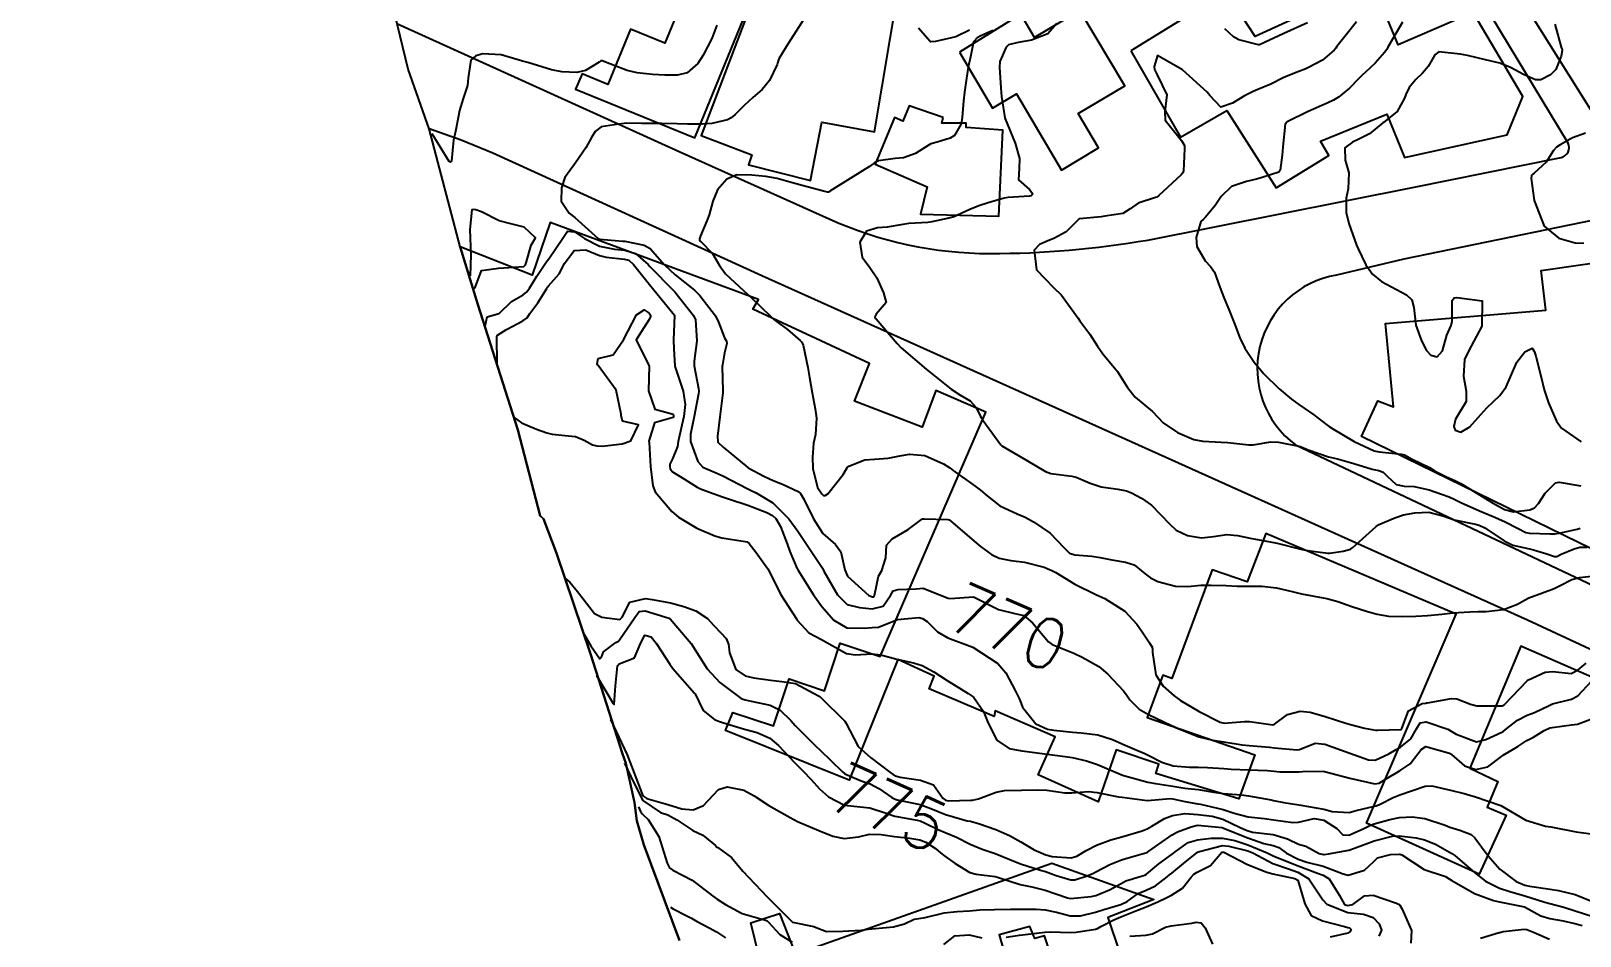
# Model space of a CAD drawing. Header units: metres. Extents: x 318500 to 325275, y 7408834 to 7428799.
# Drawn here: x 321848.9 to 321971.7, y 7422300.7 to 7422372.5 of the extents above; entities that cross this region are included whole.
import ezdxf
from ezdxf.enums import TextEntityAlignment as Align

# ---------------------------------------------------------------- set-up
doc = ezdxf.new("R2010")
doc.units = ezdxf.units.M
doc.header["$MEASUREMENT"] = 0
for name, color, linetype in [('Area', 45, 'Continuous'), ('Cotas', 45, 'Continuous'), ('Curvas de Nivel 1m', 11, 'Continuous'), ('Curvas de Nivel 5m', 15, 'Continuous'), ('Edificações', 30, 'Continuous'), ('Vias Primárias', 230, 'Continuous')]:
    doc.layers.add(name, color=color, linetype=linetype)
doc.styles.add('Style-STANDARD', font='STANDARD.shx')

msp = doc.modelspace()

# ---------------------------------------------------------------- linework, layer by layer
at = {"layer": 'Area'}
msp.add_lwpolyline([(321900.31, 7422300.34), (321897.47, 7422307.94), (321896.93, 7422309.83), (321896.75, 7422311.29), (321896.04, 7422314.42), (321895.78, 7422315.16), (321893.25, 7422323.07), (321890.56, 7422331.07), (321889.53, 7422333.78), (321889.25, 7422334.03), (321887.49, 7422340.85), (321884.32, 7422350.78), (321882.92, 7422355.35), (321880.47, 7422364.72), (321878.81, 7422369.45), (321877.73, 7422373.8)], dxfattribs=at)
at = {"layer": 'Curvas de Nivel 1m', "flags": 128}
for points, elevation in [([(321910.22, 7422373.5), (321909.12, 7422371.81), (321908.77, 7422371.23), (321908.18, 7422370.28), (321908.07, 7422369.92), (321908.04, 7422369.82), (321907.43, 7422368.55), (321906.86, 7422367.84), (321906.13, 7422367.21), (321905.42, 7422366.57), (321904.72, 7422365.86), (321904.4, 7422365.58), (321904.11, 7422365.42), (321902.87, 7422365.13), (321902.11, 7422365.08), (321900.94, 7422365.08), (321900.11, 7422365.1), (321898.9, 7422365.15), (321898.11, 7422365.14), (321897.3, 7422365.15), (321896.1, 7422365.16), (321895.14, 7422365.03), (321894.1, 7422364.87), (321893.61, 7422364.5), (321893.33, 7422364.02), (321892.88, 7422363.22), (321892.06, 7422362.03), (321891.23, 7422360.85), (321890.96, 7422360.05), (321890.94, 7422358.97), (321891.56, 7422358.04), (321892, 7422357.69), (321893.87, 7422356.01), (321893.98, 7422355.97), (321895.81, 7422355.82), (321895.98, 7422355.8), (321897.51, 7422355.5), (321897.97, 7422355.22), (321899.11, 7422353.94), (321899.95, 7422353.15), (321901.5, 7422351.91), (321901.92, 7422351.51), (321903.15, 7422349.88), (321903.4, 7422349.39), (321903.88, 7422348.15), (321904.02, 7422347.87), (321904.06, 7422347.69), (321903.87, 7422346.95), (321903.71, 7422346.01), (321903.7, 7422345.87), (321903.75, 7422343.94), (321903.75, 7422343.87), (321903.73, 7422343.79), (321903.51, 7422341.87), (321903.31, 7422340.34), (321903.34, 7422339.88), (321903.76, 7422339.46), (321905.71, 7422337.85), (321905.74, 7422337.83), (321907.05, 7422337.14), (321907.73, 7422336.82), (321908.46, 7422336.54), (321909.72, 7422335.95), (321909.89, 7422335.79), (321910.16, 7422335.34), (321910.93, 7422333.78), (321911.67, 7422332.63), (321912.67, 7422331.75), (321913.09, 7422331.18), (321913.41, 7422329.74), (321913.63, 7422329.24), (321915.32, 7422327.71), (321915.61, 7422327.6), (321915.71, 7422327.61), (321915.76, 7422327.71), (321916.09, 7422329.25), (321916.35, 7422329.7), (321916.65, 7422330.7), (321916.71, 7422331.7), (321917.16, 7422332.2), (321917.67, 7422332.48), (321918.42, 7422332.94), (321919.38, 7422333.66), (321919.57, 7422333.78), (321919.69, 7422333.8), (321921.58, 7422333.74), (321921.69, 7422333.7), (321921.8, 7422333.63), (321923.67, 7422332.02), (321924.17, 7422331.6), (321925.03, 7422330.97), (321925.65, 7422330.66), (321926.56, 7422330.48), (321927.65, 7422330.35), (321929.22, 7422329.96), (321929.64, 7422329.77), (321929.81, 7422329.69), (321930.14, 7422329.52), (321931.63, 7422328.61), (321933.3, 7422327.79), (321933.61, 7422327.65), (321934.01, 7422327.47), (321935.6, 7422326.46), (321936.56, 7422325.44), (321936.97, 7422324.83), (321937.57, 7422323.95), (321937.76, 7422323.61), (321937.79, 7422323.42), (321937.79, 7422323.18), (321938.07, 7422321.41), (321938.65, 7422320.53), (321939.51, 7422319.74), (321940.01, 7422319.38), (321941.5, 7422318.52), (321943.16, 7422317.66), (321943.48, 7422317.59), (321945.08, 7422317.72), (321945.49, 7422317.71), (321947.34, 7422317.44), (321947.48, 7422317.5), (321948.5, 7422318.27), (321949.5, 7422318.54), (321950.29, 7422318.46), (321951.49, 7422318.11), (321953.12, 7422317.58), (321953.48, 7422317.48), (321954.61, 7422317.19), (321955.48, 7422317.03), (321955.63, 7422317.03), (321957.48, 7422317.07), (321957.53, 7422317.1), (321957.56, 7422317.15), (321958.09, 7422318.56), (321959.17, 7422319.13), (321959.46, 7422319.18), (321959.51, 7422319.2), (321959.59, 7422319.2), (321961.51, 7422319.53), (321961.92, 7422319.5), (321963, 7422319.08), (321963.51, 7422318.96), (321963.62, 7422318.96), (321965.51, 7422318.95), (321965.58, 7422318.98), (321965.68, 7422319.05), (321967.53, 7422320.96), (321967.6, 7422321.02), (321968.91, 7422321.63), (321969.54, 7422321.69), (321970.99, 7422321.52), (321971.54, 7422321.81), (321972.17, 7422322.35)], 769), ([(321925.14, 7422372.52), (321924.2, 7422372.09), (321923.89, 7422371.93), (321923.62, 7422371.62), (321923.38, 7422370.42), (321923.2, 7422369.62), (321923.05, 7422368.73), (321922.91, 7422367.62), (321922.82, 7422366.94), (321922.71, 7422365.62), (321922.64, 7422365.1), (321922.1, 7422364.18), (321921.76, 7422363.97), (321920.73, 7422363.65), (321920.22, 7422363.53), (321920.09, 7422363.46), (321919, 7422362.75), (321918.07, 7422362.42), (321917.41, 7422362.36), (321916.07, 7422362.19), (321915.77, 7422362.01), (321915.38, 7422361.72), (321914.05, 7422360.91), (321912.23, 7422359.77), (321912.11, 7422359.7), (321912.04, 7422359.69), (321911.72, 7422359.77), (321910.04, 7422360.21), (321908.8, 7422360.56), (321908.05, 7422360.79), (321907.15, 7422360.93), (321906.05, 7422361.04), (321904.84, 7422361.07), (321904.05, 7422360.73), (321903.33, 7422359.88), (321902.94, 7422358.98), (321902.65, 7422357.89), (321902.48, 7422357.41), (321901.98, 7422356.22), (321901.89, 7422356), (321901.88, 7422355.9), (321901.92, 7422355.84), (321901.98, 7422355.8), (321902.91, 7422354.82), (321903.47, 7422353.88), (321903.95, 7422353.23), (321905.41, 7422351.86), (321905.92, 7422351.41), (321907.58, 7422349.82), (321907.73, 7422349.66), (321907.9, 7422349.51), (321908.87, 7422348.79), (321909.88, 7422347.94), (321910.01, 7422347.79), (321910.1, 7422347.57), (321910.48, 7422345.78), (321910.62, 7422345), (321910.82, 7422343.78), (321911.07, 7422342.52), (321911.17, 7422341.78), (321911.08, 7422340.48), (321910.94, 7422339.78), (321910.84, 7422338.69), (321910.87, 7422337.78), (321911.24, 7422336.26), (321911.59, 7422335.77), (321911.72, 7422335.64), (321911.86, 7422335.63), (321912.07, 7422335.76), (321913.29, 7422337.3), (321913.54, 7422337.74), (321913.61, 7422337.88), (321913.74, 7422337.96), (321915.01, 7422338.46), (321915.75, 7422338.51), (321916.84, 7422338.61), (321917.76, 7422338.79), (321918.53, 7422338.91), (321919.76, 7422338.82), (321921.24, 7422338.15), (321921.74, 7422337.82), (321922, 7422337.63), (321923.73, 7422336.38), (321924.17, 7422336.05), (321924.69, 7422335.6), (321925.71, 7422334.83), (321927.07, 7422334.18), (321927.7, 7422333.92), (321928.37, 7422333.54), (321929.68, 7422332.64), (321930.77, 7422331.51), (321931.22, 7422331.07), (321931.65, 7422330.92), (321933, 7422330.82), (321933.65, 7422330.73), (321934.58, 7422330.53), (321935.65, 7422330.36), (321936.34, 7422330.13), (321937.23, 7422329.43), (321937.64, 7422329.1), (321938.22, 7422328.83), (321939.63, 7422328.44), (321940.6, 7422328.41), (321941.63, 7422328.52), (321942.44, 7422328.54), (321943.63, 7422328.49), (321944.51, 7422328.44), (321945.63, 7422328.45), (321946.47, 7422328.46), (321947.63, 7422328.31), (321948.87, 7422328.03), (321949.62, 7422327.84), (321951.33, 7422327.52), (321951.61, 7422327.46), (321952.48, 7422327.22), (321953.61, 7422326.83), (321954.85, 7422326.44), (321955.6, 7422326.24), (321956.5, 7422326.07), (321957.6, 7422326.04), (321958.66, 7422326.08), (321959.6, 7422326.12), (321960.72, 7422326.24), (321961.6, 7422326.32), (321962.94, 7422326.42), (321963.6, 7422326.44), (321964.24, 7422326.43), (321965.61, 7422326.6), (321966.73, 7422327.03), (321967.29, 7422327.35), (321967.62, 7422327.51), (321968.7, 7422327.93), (321969.63, 7422328.27), (321970.12, 7422328.5), (321971.03, 7422328.98), (321971.5, 7422329.11), (321971.64, 7422329.14), (321973.28, 7422329.32)], 768), ([(321930.22, 7422373.06), (321929.5, 7422372.24), (321928.2, 7422371.74), (321927.16, 7422371.57), (321926.39, 7422371.38), (321926.19, 7422371.19), (321925.7, 7422370.06), (321925.66, 7422369.59), (321925.77, 7422367.96), (321925.79, 7422367.59), (321925.82, 7422367.27), (321926.1, 7422365.58), (321926.12, 7422365.51), (321926.91, 7422363.57), (321927.26, 7422362.37), (321927.24, 7422361.56), (321927.17, 7422360.68), (321928.04, 7422359.91), (321928.3, 7422359.55), (321928.18, 7422359.41), (321928.04, 7422359.38), (321926.35, 7422359.26), (321926.03, 7422359.21), (321924.78, 7422358.85), (321924.03, 7422358.62), (321923.31, 7422358.33), (321922.01, 7422357.72), (321921.95, 7422357.7), (321921.66, 7422357.64), (321920.31, 7422357.35), (321920, 7422357.3), (321918.49, 7422357.2), (321918, 7422357.13), (321916.77, 7422356.93), (321916, 7422356.87), (321915.13, 7422356.59), (321914.59, 7422355.73), (321914.79, 7422354.55), (321915.4, 7422353.72), (321915.95, 7422352.89), (321916.47, 7422351.7), (321916.68, 7422350.94), (321915.9, 7422350.01), (321915.8, 7422349.81), (321915.82, 7422349.71), (321915.86, 7422349.67), (321915.9, 7422349.65), (321917.57, 7422347.69), (321917.88, 7422347.36), (321919.85, 7422345.66), (321921.83, 7422344.06), (321922.54, 7422343.62), (321923.34, 7422343.14), (321923.81, 7422342.61), (321924.15, 7422341.95), (321924.36, 7422341.6), (321925.77, 7422339.66), (321925.86, 7422339.58), (321927.75, 7422338.47), (321929.32, 7422337.53), (321929.74, 7422337.39), (321931.4, 7422337.17), (321931.74, 7422337.09), (321932.87, 7422336.62), (321933.73, 7422336.32), (321935.06, 7422336.13), (321935.73, 7422336.01), (321936.13, 7422335.85), (321936.92, 7422335.43), (321937.71, 7422334.88), (321939.15, 7422333.4), (321939.68, 7422332.88), (321940.58, 7422332.47), (321941.67, 7422332.27), (321942.64, 7422332.39), (321943.68, 7422332.54), (321944.54, 7422332.46), (321945.67, 7422332.24), (321946.99, 7422331.98), (321947.67, 7422331.85), (321949.55, 7422331.38), (321949.66, 7422331.35), (321950.27, 7422331.25), (321951.5, 7422331.08), (321951.66, 7422331.06), (321951.82, 7422331.07), (321952.92, 7422331.22), (321953.5, 7422331.38), (321953.67, 7422331.51), (321955.52, 7422333.18), (321955.62, 7422333.25), (321955.69, 7422333.3), (321957, 7422333.86), (321957.7, 7422334.11), (321958.58, 7422334.27), (321959.71, 7422334.31), (321960.8, 7422334.02), (321961.7, 7422333.71), (321963.4, 7422333.36), (321963.69, 7422333.28), (321964.14, 7422333.07), (321965.68, 7422332.05), (321966.35, 7422331.71), (321967.67, 7422331.41), (321968, 7422331.34), (321969.06, 7422331), (321969.67, 7422330.8), (321969.85, 7422330.81), (321970.2, 7422330.98), (321971.23, 7422331.42), (321971.68, 7422331.53), (321972.25, 7422331.53)], 767), ([(321923.29, 7422372.54), (321922.2, 7422372.02), (321920.6, 7422371.65), (321920.24, 7422371.62), (321920.2, 7422371.62), (321920.14, 7422371.66), (321919.24, 7422372.7)], 769), ([(321953.97, 7422373.21), (321953.14, 7422372.16), (321952.42, 7422371.24), (321952.32, 7422371.11), (321952.2, 7422370.96), (321951.27, 7422370.16), (321950.17, 7422369.57), (321949.95, 7422369.48), (321949.41, 7422369.27), (321948.53, 7422368.92), (321948.16, 7422368.75), (321947.18, 7422368.27), (321946.15, 7422367.83), (321945.78, 7422367.68), (321945.08, 7422367.33), (321944.13, 7422366.76), (321943.22, 7422366.44), (321942.34, 7422367.37), (321942.14, 7422367.62), (321940.17, 7422369.39), (321938.19, 7422370.54), (321937.93, 7422369.67), (321937.95, 7422369.42), (321938.16, 7422369), (321938.93, 7422367.41), (321938.78, 7422366.06), (321938.81, 7422365.41), (321940.1, 7422363.78), (321940.33, 7422363.39), (321940.34, 7422363.14), (321940.26, 7422361.39), (321940.21, 7422361.24), (321940.06, 7422361.07), (321938.31, 7422359.42), (321938.14, 7422359.31), (321938.04, 7422359.28), (321936.65, 7422358.82), (321936.02, 7422358.36), (321935.46, 7422358.01), (321934.01, 7422357.79), (321933.74, 7422357.75), (321932.01, 7422357.59), (321931.96, 7422357.55), (321931.91, 7422357.5), (321930.95, 7422356.56), (321929.99, 7422356.01), (321929.63, 7422355.89), (321928.83, 7422355.54), (321928.42, 7422355.1), (321928.6, 7422353.54), (321929.94, 7422352.13), (321930.59, 7422351.52), (321931.9, 7422349.7), (321932.04, 7422349.5), (321932.82, 7422348.42), (321933.43, 7422347.48), (321933.87, 7422346.88), (321935.02, 7422345.46), (321935.83, 7422344.21), (321936.42, 7422343.44), (321937.2, 7422342.81), (321937.81, 7422342.31), (321938.23, 7422341.84), (321938.64, 7422341.41), (321939.79, 7422340.63), (321941.07, 7422340.09), (321941.78, 7422339.95), (321943.25, 7422339.88), (321943.78, 7422339.84), (321945.44, 7422339.65), (321945.78, 7422339.66), (321947.18, 7422339.9), (321947.78, 7422339.88), (321949.52, 7422339.52), (321949.77, 7422339.42), (321950.14, 7422339.25), (321951.76, 7422338.7), (321952.45, 7422338.54), (321953.75, 7422338.17), (321955.2, 7422337.73), (321955.75, 7422337.61), (321956.07, 7422337.5), (321956.41, 7422337.17), (321957.11, 7422336.52), (321957.74, 7422336.39), (321958.53, 7422336.35), (321959.73, 7422336.09), (321961.31, 7422335.52), (321961.72, 7422335.34), (321962.24, 7422335.09), (321963.71, 7422334.43), (321964.8, 7422333.96), (321965.7, 7422333.57), (321966.79, 7422333.03), (321967.38, 7422332.71), (321967.69, 7422332.64), (321969.28, 7422332.59), (321969.69, 7422332.59), (321970.04, 7422332.64), (321971.45, 7422332.97), (321971.63, 7422333.03), (321971.69, 7422333.05)], 766), ([(321950.08, 7422373.12), (321948.21, 7422372.27), (321946.27, 7422371.38), (321946.2, 7422371.37), (321944.65, 7422371.78), (321944.21, 7422372.02), (321943.52, 7422372.65)], 767), ([(321969.7, 7422373.01), (321970.2, 7422371.18), (321970.25, 7422371.05), (321970.26, 7422371), (321970.27, 7422370.93), (321970.19, 7422370.49), (321969.76, 7422369.42), (321969.34, 7422369.01), (321968.57, 7422368.61), (321968.16, 7422368.6), (321967.2, 7422369.03), (321966.18, 7422369.59), (321965.32, 7422369.93), (321964.19, 7422370.18), (321962.76, 7422370.52), (321962.19, 7422370.64), (321960.5, 7422370.82), (321960.19, 7422370.58), (321959.65, 7422369.67), (321959.21, 7422369.14), (321958.67, 7422368.64), (321958.15, 7422367.99), (321957.87, 7422367.44), (321957.76, 7422367.16), (321957.2, 7422366.1), (321956.12, 7422365.23), (321956.05, 7422365.18), (321954.99, 7422364.32), (321954.1, 7422363.87), (321953.65, 7422363.66), (321953.05, 7422363.22), (321953.06, 7422362.24), (321953.36, 7422361.22), (321953.3, 7422359.97), (321953.14, 7422359.22), (321953.15, 7422358.09), (321953.35, 7422357.22), (321953.98, 7422355.5), (321954.11, 7422355.21), (321954.71, 7422353.94), (321955.23, 7422353.19), (321955.95, 7422352.61), (321957.13, 7422351.97), (321957.94, 7422351.55), (321958.36, 7422351.15), (321958.51, 7422350.56), (321958.67, 7422349.14), (321959.12, 7422347.91), (321959.52, 7422347.13), (321959.87, 7422346.77), (321960.36, 7422346.64), (321960.78, 7422347.12), (321961.14, 7422348.36), (321961.47, 7422349.11), (321961.54, 7422349.47), (321961.55, 7422351.11), (321961.72, 7422351.31), (321961.93, 7422351.34), (321963.93, 7422351.08), (321963.9, 7422349.07), (321962.85, 7422347.09), (321962.54, 7422346.42), (321962.44, 7422345.09), (321962.67, 7422343.92), (321962.67, 7422343.09), (321961.81, 7422341.7), (321961.68, 7422341.1), (321961.8, 7422340.83), (321962.24, 7422340.65), (321962.94, 7422341.08), (321963.82, 7422342.07), (321964.3, 7422342.58), (321964.81, 7422343.06), (321965.34, 7422343.56), (321965.84, 7422344.25), (321966.18, 7422345.04), (321966.69, 7422346.21), (321967.3, 7422347.03), (321967.88, 7422347.31), (321968.09, 7422347.02), (321968.19, 7422346.7), (321968.6, 7422345.01), (321968.84, 7422344.01), (321969.19, 7422343), (321969.81, 7422341.53), (321970.23, 7422340.99), (321971.78, 7422339.89)], 764), ([(321972.11, 7422364.37), (321971.1, 7422363.99), (321970.1, 7422363.44), (321969.83, 7422363.26), (321969.59, 7422363), (321969.01, 7422362.07), (321968.06, 7422361.2), (321967.95, 7422361.13), (321967.85, 7422361.02), (321967.81, 7422360.78), (321968.04, 7422359.02), (321968.85, 7422357.01), (321970, 7422356.05), (321971.29, 7422355.68), (321971.99, 7422355.64)], 763), ([(321883.97, 7422352.02), (321883.97, 7422352.05), (321884, 7422352.07), (321884.11, 7422352.14), (321884.61, 7422353.47), (321885.95, 7422353.67), (321886.38, 7422353.68), (321887.96, 7422353.81), (321888.1, 7422353.93), (321888.16, 7422354.08), (321888.54, 7422355.5), (321888.88, 7422356.07), (321887.99, 7422356.92), (321886.93, 7422357.17), (321886, 7422357.43), (321884.61, 7422358.13), (321884.17, 7422358.29), (321884.01, 7422358.33), (321883.85, 7422358.3), (321883.7, 7422356.72), (321883.77, 7422354.73), (321883.71, 7422353.06)], 769), ([(321885.85, 7422346.11), (321885.82, 7422348.22), (321885.88, 7422348.36), (321886.6, 7422348.81), (321887.89, 7422349.48), (321888.23, 7422349.74), (321888.45, 7422350.07), (321889.07, 7422350.91), (321889.78, 7422352.06), (321889.84, 7422352.15), (321889.93, 7422352.26), (321890.77, 7422353.23), (321891.18, 7422354.04), (321891.97, 7422355.06), (321892.88, 7422355.11), (321893.97, 7422354.67), (321894.49, 7422354.53), (321895.96, 7422354.39), (321896.28, 7422354.29), (321896.65, 7422353.97), (321897.94, 7422352.36), (321898.28, 7422351.95), (321899.9, 7422349.95), (321899.91, 7422349.93), (321899.89, 7422349.27), (321899.84, 7422347.97), (321899.84, 7422347.93), (321899.87, 7422347.26), (321899.94, 7422345.93), (321899.96, 7422345.81), (321900.61, 7422343.92), (321900.75, 7422342.86), (321900.65, 7422341.91), (321900.49, 7422341.21), (321900.21, 7422339.92), (321900.15, 7422339.53), (321899.75, 7422338.54), (321899.55, 7422338.12), (321899.53, 7422337.92), (321899.57, 7422337.75), (321899.74, 7422337.52), (321900.71, 7422336.93), (321901.72, 7422336.29), (321901.98, 7422336.16), (321902.69, 7422335.89), (321903.71, 7422335.52), (321904.2, 7422335.37), (321905.71, 7422334.86), (321907.23, 7422334.3), (321907.69, 7422334.06), (321907.94, 7422333.82), (321908.31, 7422333.18), (321908.84, 7422331.8), (321909.05, 7422331.19), (321909.64, 7422329.83), (321909.66, 7422329.79), (321909.69, 7422329.74), (321910.93, 7422327.77), (321911.6, 7422326.84), (321912.55, 7422325.75), (321913.57, 7422325.15), (321914.97, 7422325.11), (321915.57, 7422325.16), (321916.08, 7422325.2), (321917.32, 7422325.69), (321917.5, 7422325.78), (321917.58, 7422325.81), (321919.29, 7422325.96), (321919.58, 7422325.89), (321919.93, 7422325.65), (321920.76, 7422324.83), (321921.57, 7422324.35), (321923.56, 7422323.61), (321925.54, 7422322.31), (321926.17, 7422321.57), (321926.94, 7422320.12), (321927.22, 7422319.55), (321927.3, 7422319.36), (321927.49, 7422318.85), (321928.55, 7422317.54), (321929.47, 7422317.12), (321929.97, 7422317.03), (321931.47, 7422316.88), (321932.14, 7422316.82), (321933.47, 7422316.67), (321934.62, 7422316.3), (321935.46, 7422315.91), (321936.56, 7422315.43), (321937.2, 7422315.17), (321937.45, 7422315.05), (321938.54, 7422314.5), (321939.44, 7422314.2), (321940.72, 7422314.1), (321941.44, 7422314.1), (321942.16, 7422314.08), (321943.44, 7422313.98), (321944.03, 7422313.93), (321945.44, 7422313.89), (321946.91, 7422313.82), (321947.43, 7422313.77), (321947.88, 7422313.73), (321949.43, 7422313.72), (321949.95, 7422313.77), (321951.44, 7422313.74), (321953.43, 7422313.21), (321955.42, 7422312.76), (321955.77, 7422312.83), (321956.31, 7422313.17), (321957.44, 7422313.82), (321958.22, 7422314.37), (321958.83, 7422315.14), (321959.09, 7422315.5), (321959.46, 7422315.74), (321961.35, 7422315.2), (321961.45, 7422315.15), (321961.51, 7422315.1), (321962.54, 7422314.19), (321963.44, 7422313.92), (321964.39, 7422314.11), (321965.45, 7422314.94), (321965.59, 7422315.05), (321966.75, 7422315.74), (321967.47, 7422316.2), (321968, 7422316.48), (321968.85, 7422317), (321969.28, 7422317.2), (321969.48, 7422317.25), (321971.01, 7422317.45), (321971.49, 7422317.5), (321972.55, 7422317.9)], 771), ([(321887.21, 7422341.83), (321887.79, 7422341.39), (321888.96, 7422340.89), (321889.78, 7422340.61), (321890.22, 7422340.5), (321891.77, 7422340.34), (321892.06, 7422340.31), (321892.75, 7422340.02), (321893.41, 7422339.65), (321893.76, 7422339.57), (321894.19, 7422339.56), (321895.77, 7422339.74), (321896.44, 7422339.97), (321897.06, 7422341.23), (321895.79, 7422341.52), (321895.67, 7422341.98), (321895.68, 7422342.1), (321895.29, 7422343.99), (321893.85, 7422345.94), (321893.8, 7422346), (321893.77, 7422346.08), (321893.86, 7422346.51), (321895.05, 7422346.8), (321895.88, 7422347.98), (321896.9, 7422349.97), (321897.5, 7422350.36), (321897.9, 7422350.09), (321898, 7422349.95), (321898.01, 7422349.83), (321897.9, 7422349.6), (321896.88, 7422347.97), (321897.85, 7422346), (321897.88, 7422345.95), (321897.89, 7422345.91), (321897.84, 7422343.95), (321898.34, 7422342.48), (321899.8, 7422342.09), (321899.84, 7422341.96), (321899.84, 7422341.92), (321899.83, 7422341.89), (321899.8, 7422341.83), (321898.33, 7422341.41), (321897.88, 7422339.95), (321897.89, 7422339.83), (321898.02, 7422337.95), (321898.19, 7422336.4), (321898.37, 7422335.94), (321899.7, 7422334.38), (321900.22, 7422333.91), (321901.68, 7422333.04), (321903.11, 7422332.43), (321903.67, 7422332.29), (321905.51, 7422331.99), (321905.66, 7422331.96), (321905.82, 7422331.84), (321906.38, 7422331.11), (321907.31, 7422329.82), (321907.63, 7422329.22), (321908.32, 7422327.81), (321909.58, 7422325.85), (321909.62, 7422325.79), (321910.56, 7422324.76), (321911.56, 7422324.22), (321912.41, 7422323.75), (321913.55, 7422323.12), (321914.26, 7422323.01), (321915.55, 7422323.09), (321916.26, 7422322.99), (321917.54, 7422322.66), (321918.85, 7422322.36), (321919.54, 7422322.15), (321920.47, 7422321.65), (321921.52, 7422320.97), (321923.18, 7422319.94), (321923.5, 7422319.73), (321923.64, 7422319.61), (321924.39, 7422318.5), (321924.77, 7422317.59), (321925.46, 7422316.23), (321926.45, 7422315.57), (321927.45, 7422315.38), (321927.65, 7422315.35), (321929.45, 7422315.12), (321930.87, 7422314.93), (321931.44, 7422314.85), (321932.56, 7422314.6), (321933.44, 7422314.31), (321935.43, 7422313.45), (321937.42, 7422312.9), (321938.03, 7422312.8), (321939.42, 7422312.58), (321940.35, 7422312.44), (321941.41, 7422312.31), (321942.65, 7422312.11), (321943.41, 7422312), (321944.84, 7422311.89), (321945.41, 7422311.83), (321947.21, 7422311.49), (321947.4, 7422311.45), (321948.22, 7422311.28), (321949.4, 7422311.11), (321949.56, 7422311.09), (321951.39, 7422310.76), (321952.03, 7422310.59), (321953.39, 7422310.51), (321953.94, 7422310.66), (321955.4, 7422311), (321955.54, 7422311.04), (321955.85, 7422311.17), (321956.88, 7422311.69), (321957.41, 7422311.91), (321958.34, 7422312.21), (321959.42, 7422312.58), (321959.93, 7422312.61), (321961.42, 7422312.27), (321962.5, 7422312), (321963.41, 7422311.73), (321965.4, 7422311.05), (321967.38, 7422309.89), (321968.95, 7422309.42), (321969.38, 7422309.36), (321971.37, 7422308.97), (321973.15, 7422308.73)], 772), ([(321891.29, 7422329.04), (321891.62, 7422328.76), (321892.23, 7422328.02), (321893.58, 7422326.29), (321894.14, 7422325.99), (321895.58, 7422325.8), (321895.75, 7422325.98), (321896.37, 7422327.19), (321897.6, 7422327.47), (321898.15, 7422327.4), (321899.6, 7422327.13), (321900.66, 7422326.84), (321901.59, 7422326.5), (321902.53, 7422325.89), (321903.04, 7422325.34), (321903.57, 7422324.74), (321904, 7422324.3), (321904.18, 7422323.86), (321904.26, 7422323.15), (321904.78, 7422321.85), (321905.52, 7422321.33), (321906.19, 7422321.17), (321907.52, 7422321), (321908.43, 7422320.9), (321909.51, 7422320.74), (321911.32, 7422319.76), (321911.43, 7422319.69), (321911.5, 7422319.62), (321913.4, 7422317.74), (321913.48, 7422317.61), (321914.48, 7422315.72), (321915.44, 7422314.87), (321916.99, 7422313.69), (321917.24, 7422313.5), (321917.42, 7422313.41), (321917.8, 7422313.3), (321919.41, 7422313.05), (321920.44, 7422312.68), (321921.18, 7422311.63), (321921.4, 7422311.47), (321921.6, 7422311.42), (321923.4, 7422311.47), (321923.52, 7422311.48), (321924, 7422311.59), (321925.41, 7422312.12), (321926.08, 7422312.24), (321927.41, 7422312.26), (321928.66, 7422312.29), (321929.41, 7422312.26), (321930.84, 7422312.07), (321931.41, 7422312.07), (321932.72, 7422312.17), (321933.41, 7422312.08), (321935.1, 7422311.75), (321935.4, 7422311.71), (321937.38, 7422311.44), (321937.4, 7422311.44), (321939.2, 7422311.6), (321939.4, 7422311.58), (321940.35, 7422311.38), (321941.4, 7422311.19), (321941.61, 7422311.15), (321943.39, 7422310.73), (321944.28, 7422310.44), (321945.38, 7422310.16), (321946.67, 7422310.01), (321947.38, 7422309.91), (321948.93, 7422309.71), (321949.38, 7422309.74), (321950.6, 7422310.02), (321951.38, 7422309.9), (321952.4, 7422309.22), (321952.88, 7422308.73), (321953.37, 7422308.71), (321954.5, 7422309.19), (321955.07, 7422309.49), (321955.38, 7422309.6), (321956.6, 7422309.94), (321957.38, 7422310.11), (321958.37, 7422310.15), (321959.38, 7422310.02), (321960.99, 7422309.49), (321961.37, 7422309.34), (321962.15, 7422309.09), (321963.05, 7422308.76), (321963.36, 7422308.49), (321964.4, 7422307.06), (321965.33, 7422306), (321966.63, 7422305.03), (321967.32, 7422304.74), (321967.68, 7422304.65), (321969.31, 7422304.41), (321969.99, 7422304.3), (321971.31, 7422303.99), (321972.87, 7422303.37)], 773), ([(321892.64, 7422324.81), (321893.27, 7422323.72), (321893.98, 7422322.68), (321894.13, 7422322.82), (321894.29, 7422323.25), (321895.26, 7422323.98), (321895.46, 7422324.09), (321895.56, 7422324.19), (321896.76, 7422325.96), (321897.11, 7422326.43), (321897.59, 7422326.49), (321899.49, 7422325.92), (321899.55, 7422325.89), (321899.58, 7422325.86), (321901.23, 7422323.9), (321901.55, 7422323.41), (321902.49, 7422321.89), (321903.51, 7422320.81), (321904.78, 7422319.85), (321905.2, 7422319.55), (321905.5, 7422319.43), (321905.99, 7422319.34), (321907.49, 7422319.01), (321908.29, 7422318.61), (321909.12, 7422317.8), (321909.47, 7422317.4), (321911.11, 7422315.77), (321911.45, 7422315.43), (321913.2, 7422313.74), (321913.42, 7422313.57), (321914.7, 7422313.01), (321915.41, 7422312.76), (321916.1, 7422312.4), (321917.15, 7422311.68), (321917.4, 7422311.56), (321917.56, 7422311.51), (321919.39, 7422311.12), (321920.22, 7422310.81), (321921.38, 7422310.33), (321923.12, 7422309.85), (321923.37, 7422309.8), (321924.08, 7422309.59), (321925.37, 7422309.14), (321926.47, 7422308.68), (321927.36, 7422308.16), (321928.42, 7422307.54), (321929.34, 7422307.15), (321929.85, 7422307.01), (321931.34, 7422306.91), (321931.8, 7422307.04), (321932.54, 7422307.48), (321933.35, 7422307.91), (321934.49, 7422308.33), (321935.36, 7422308.58), (321936.99, 7422309.05), (321937.37, 7422309.19), (321937.75, 7422309.41), (321938.75, 7422310.02), (321939.38, 7422310.26), (321940.36, 7422310.41), (321941.38, 7422310.35), (321942.53, 7422310.2), (321943.38, 7422309.97), (321944.75, 7422309.32), (321945.18, 7422309.12), (321945.37, 7422309.05), (321945.72, 7422308.95), (321947.36, 7422308.76), (321948.51, 7422308.42), (321949.36, 7422307.98), (321949.94, 7422307.84), (321951, 7422307.24), (321951.35, 7422307.18), (321951.4, 7422307.18), (321951.75, 7422307.23), (321953.35, 7422307.51), (321953.81, 7422307.66), (321955.36, 7422308.25), (321956.82, 7422308.61), (321957.36, 7422308.64), (321958.7, 7422308.48), (321959.36, 7422308.33), (321960.22, 7422307.98), (321961.35, 7422307.36), (321961.52, 7422307.26), (321961.75, 7422307.09), (321963.33, 7422305.74), (321964.2, 7422305.06), (321965.31, 7422304.49), (321966.11, 7422304.24), (321967.3, 7422303.88), (321968.89, 7422303.4), (321969.29, 7422303.29), (321970.41, 7422302.98), (321971.29, 7422302.7), (321972.62, 7422302.29)], 774), ([(321894.84, 7422317.88), (321896.16, 7422315.08), (321897.4, 7422311.83), (321897.73, 7422311.61), (321899.39, 7422311.14), (321900.5, 7422310.79), (321901.38, 7422310.7), (321902.22, 7422311.05), (321902.97, 7422311.88), (321903.4, 7422312.32), (321904.09, 7422312.54), (321905.4, 7422312.27), (321906.23, 7422311.83), (321907.39, 7422311.05), (321909.08, 7422310.09), (321909.37, 7422309.93), (321909.65, 7422309.79), (321911.36, 7422309.07), (321912.47, 7422308.63), (321913.35, 7422308.44), (321914.5, 7422308.57), (321915.36, 7422308.77), (321916.29, 7422308.76), (321917.35, 7422308.59), (321918.57, 7422308.45), (321919.35, 7422308.33), (321919.84, 7422308.14), (321920.61, 7422307.64), (321920.99, 7422307.29), (321921.33, 7422307.03), (321922.16, 7422306.45), (321923.32, 7422305.74), (321923.81, 7422305.6), (321925.32, 7422305.42), (321925.52, 7422305.37), (321927.31, 7422304.79), (321928.24, 7422304.6), (321929.3, 7422304.35), (321931.06, 7422303.73), (321931.29, 7422303.69), (321932.94, 7422303.83), (321933.3, 7422303.91), (321934.39, 7422304.37), (321935.31, 7422304.88), (321935.69, 7422305.07), (321936.81, 7422305.43), (321937.2, 7422305.54), (321937.32, 7422305.61), (321938.31, 7422306.43), (321939.35, 7422307.2), (321939.46, 7422307.28), (321939.59, 7422307.39), (321940.62, 7422308.11), (321941.36, 7422308.34), (321942.45, 7422308.45), (321943.36, 7422308.47), (321944.32, 7422308.29), (321945.36, 7422307.94), (321946.89, 7422307.29), (321947.35, 7422307.07), (321947.69, 7422306.94), (321949.34, 7422306.28), (321950.87, 7422305.7), (321951.32, 7422305.54), (321951.81, 7422305.23), (321952.61, 7422303.91), (321953.03, 7422303.21), (321953.29, 7422303.11), (321953.68, 7422303.2), (321954.6, 7422303.9), (321955.3, 7422303.94), (321957.14, 7422303.3), (321957.29, 7422303.24), (321957.39, 7422303.15), (321957.6, 7422302.84), (321958.33, 7422301.14), (321958.27, 7422300.13)], 776), ([(321895.95, 7422314.42), (321896.69, 7422312.84), (321897.39, 7422311.44), (321898.8, 7422310.51), (321899.38, 7422310.31), (321900.09, 7422309.91), (321901.36, 7422309.06), (321902.16, 7422308.7), (321903.17, 7422307.87), (321903.25, 7422307.78), (321903.34, 7422307.71), (321904.42, 7422306.94), (321905.32, 7422305.84), (321907.26, 7422303.82), (321907.29, 7422303.79), (321909.26, 7422301.79), (321910.95, 7422301.46), (321911.26, 7422301.33), (321911.95, 7422301.05), (321913.25, 7422301.08), (321914.7, 7422301.17), (321915.26, 7422301.25), (321916.98, 7422301.4), (321917.27, 7422301.44), (321917.46, 7422301.48), (321918.15, 7422301.67), (321918.91, 7422302.03), (321919.27, 7422302.08), (321919.78, 7422302.16), (321921.28, 7422302.53), (321922.31, 7422302.64), (321923.28, 7422302.69), (321924.11, 7422302.77), (321925.28, 7422302.81), (321926.54, 7422302.82), (321927.28, 7422302.84), (321928.58, 7422302.83), (321929.28, 7422302.78), (321930.2, 7422302.59), (321931.28, 7422302.31), (321932.1, 7422302.31), (321933.28, 7422302.59), (321933.95, 7422302.8), (321935.29, 7422303.2), (321935.78, 7422303.44), (321936.66, 7422304.07), (321937.3, 7422304.34), (321938.04, 7422304.68), (321938.96, 7422305.4), (321939.15, 7422305.56), (321939.32, 7422305.7), (321940.26, 7422306.45), (321941.35, 7422307.33), (321941.37, 7422307.35), (321941.42, 7422307.37), (321943.36, 7422307.87), (321943.86, 7422307.84), (321945.35, 7422307.47), (321945.74, 7422307.31), (321947.34, 7422306.45), (321948.57, 7422306.03), (321949.33, 7422305.77), (321950.2, 7422305.25), (321951.3, 7422303.58), (321951.61, 7422303.23), (321953.28, 7422302.56), (321954.52, 7422302.43), (321955.28, 7422302.18), (321955.76, 7422301.66), (321955.95, 7422301.17), (321955.75, 7422300.68)], 777), ([(321897.05, 7422310.95), (321897.22, 7422310.59), (321897.38, 7422310.37), (321897.83, 7422309.94), (321898.68, 7422308.6), (321899.33, 7422306.49), (321899.52, 7422306.11), (321899.79, 7422305.92), (321901.31, 7422305.12), (321902.92, 7422303.88), (321903.29, 7422303.62), (321903.94, 7422303.2), (321905.27, 7422302.5), (321907.13, 7422301.95), (321907.26, 7422301.9), (321907.34, 7422301.82), (321908.27, 7422300.83), (321909.24, 7422300.21)], 778), ([(321926.21, 7422300.61), (321927.26, 7422300.76), (321927.95, 7422300.85), (321929.26, 7422301.01), (321929.74, 7422301.04), (321931.26, 7422300.99), (321931.75, 7422301), (321933.27, 7422301.25), (321933.43, 7422301.3), (321933.71, 7422301.47), (321934.74, 7422301.99), (321935.28, 7422302.22), (321936.61, 7422302.76), (321937.29, 7422303.01), (321938.21, 7422303.41), (321938.93, 7422303.76), (321939.3, 7422303.95), (321940.17, 7422304.51), (321940.86, 7422305.37), (321941.08, 7422305.62), (321941.33, 7422305.76), (321942.4, 7422306.29), (321943.29, 7422307.34), (321943.35, 7422307.36), (321943.37, 7422307.36), (321943.45, 7422307.34), (321945.34, 7422306.38), (321946.85, 7422305.77), (321947.33, 7422305.63), (321949.09, 7422305.26), (321949.32, 7422305.13), (321949.86, 7422303.25), (321950.37, 7422302.34), (321951.28, 7422301.92), (321953.03, 7422301.45), (321953.27, 7422301.39), (321953.42, 7422301.35), (321953.55, 7422301.21), (321953.45, 7422301.03), (321953.27, 7422300.92), (321951.88, 7422300.6)], 778), ([(321899.59, 7422302.98), (321899.8, 7422302.87), (321900.84, 7422302.33), (321901.26, 7422302.11), (321901.66, 7422301.89), (321902.71, 7422301.33), (321903.25, 7422301.03), (321903.96, 7422300.57)], 779), ([(321936.01, 7422300.69), (321937.26, 7422300.77), (321937.79, 7422300.88), (321938.84, 7422301.4), (321939.27, 7422301.52), (321940.92, 7422301.73), (321941.27, 7422301.79), (321941.65, 7422301.75), (321941.97, 7422301.36), (321942.55, 7422300.05)], 779), ([(321963.81, 7422300.52), (321965.27, 7422300.97), (321965.33, 7422300.99), (321965.6, 7422301.05), (321967.27, 7422301.25), (321967.47, 7422301.22), (321968.01, 7422301.01), (321969.26, 7422300.45)], 776), ([(321921.25, 7422300.02), (321922.14, 7422300.73), (321923.26, 7422300.8), (321924.27, 7422300.57)], 778)]:
    msp.add_lwpolyline(points, dxfattribs=dict(at, elevation=elevation))
at = {"layer": 'Curvas de Nivel 5m', "flags": 128}
for points, elevation in [([(321903.26, 7422372.94), (321902.86, 7422371.89), (321902.18, 7422370.55), (321901.76, 7422369.91), (321900.92, 7422369.15), (321900.16, 7422368.96), (321899.14, 7422368.96), (321898.16, 7422369.02), (321896.96, 7422369.17), (321896.16, 7422369.34), (321894.43, 7422370.01), (321894.25, 7422370.09), (321894.17, 7422370.12), (321894.07, 7422370.11), (321893.95, 7422370.01), (321892.85, 7422369.33), (321892.16, 7422369.19), (321890.97, 7422369.23), (321890.16, 7422369.39), (321888.28, 7422369.98), (321888.17, 7422370.01), (321887.85, 7422370.09), (321886.17, 7422370.58), (321884.71, 7422370.67), (321884.17, 7422370.51), (321883.76, 7422370.15), (321883.55, 7422368.75), (321883.49, 7422368.15), (321883.16, 7422367.12), (321882.86, 7422366.16), (321882.58, 7422364.64), (321882.47, 7422364.16), (321882.4, 7422363.84), (321882.23, 7422362.16), (321882.16, 7422362.06), (321882.06, 7422362.12), (321880.71, 7422364.32)], 770), ([(321957.61, 7422373.17), (321957.09, 7422372.29), (321956.45, 7422371.18), (321956.36, 7422371.02), (321956.19, 7422370.77), (321955.44, 7422369.93), (321954.67, 7422369.2), (321954.41, 7422368.97), (321954.16, 7422368.72), (321953.42, 7422367.95), (321952.54, 7422367.23), (321952.14, 7422366.99), (321951.64, 7422366.75), (321950.13, 7422366.09), (321948.48, 7422365.28), (321948.32, 7422365.08), (321948.13, 7422363.29), (321948.13, 7422363.25), (321948.08, 7422362.62), (321947.92, 7422361.43), (321947.8, 7422361.29), (321946.5, 7422360.86), (321946.05, 7422360.72), (321945.26, 7422360.53), (321944.05, 7422360.15), (321943.23, 7422359.35), (321942.76, 7422358.63), (321942.01, 7422357.7), (321941.83, 7422357.55), (321941.63, 7422357.37), (321941.26, 7422356.11), (321941.31, 7422355.38), (321941.97, 7422354.26), (321942.39, 7422353.79), (321942.71, 7422353.36), (321943.14, 7422352.15), (321943.44, 7422351.35), (321943.91, 7422350.25), (321944.27, 7422349.33), (321944.71, 7422348.15), (321945.11, 7422347.32), (321945.86, 7422346.22), (321946.61, 7422345.3), (321947.83, 7422344.09), (321948.82, 7422343.28), (321949.4, 7422342.85), (321949.81, 7422342.57), (321950.59, 7422342.03), (321951.61, 7422341.23), (321951.8, 7422341.1), (321952.1, 7422340.92), (321953.78, 7422339.93), (321955.36, 7422339.19), (321955.77, 7422339.1), (321957.54, 7422338.92), (321957.77, 7422338.86), (321958.38, 7422338.53), (321959.76, 7422337.85), (321960.21, 7422337.58), (321961.09, 7422337.11), (321961.75, 7422336.83), (321962.25, 7422336.58), (321963.73, 7422335.7), (321964.74, 7422335.06), (321965.71, 7422334.54), (321966.4, 7422334.35), (321967.71, 7422334.5), (321968.08, 7422334.65), (321968.39, 7422335.01), (321968.92, 7422335.82), (321969.74, 7422336.64), (321970.03, 7422336.7), (321971.74, 7422336.41)], 765), ([(321884.91, 7422349.07), (321885.06, 7422349.8), (321885.9, 7422350.05), (321886.03, 7422350.11), (321886.98, 7422351.03), (321887.92, 7422351.56), (321888.21, 7422351.79), (321888.41, 7422352.08), (321889, 7422353.02), (321889.69, 7422354.06), (321889.8, 7422354.22), (321889.96, 7422354.41), (321891.06, 7422356.04), (321891.44, 7422356.59), (321891.99, 7422356.55), (321892.78, 7422356.02), (321893.97, 7422355.41), (321895.15, 7422355.17), (321895.97, 7422355.1), (321896.83, 7422354.83), (321897.83, 7422353.95), (321897.96, 7422353.8), (321899.81, 7422351.93), (321899.93, 7422351.8), (321901.42, 7422349.91), (321901.57, 7422349.58), (321901.67, 7422347.9), (321901.48, 7422346.28), (321901.48, 7422345.91), (321901.82, 7422344.13), (321901.85, 7422343.9), (321901.82, 7422343.69), (321901.47, 7422341.9), (321901.19, 7422340.5), (321901.18, 7422339.91), (321901.75, 7422338.34), (321902.15, 7422337.89), (321903.27, 7422337.41), (321903.73, 7422337.2), (321905.06, 7422336.52), (321905.72, 7422336.17), (321905.93, 7422336.06), (321906.38, 7422335.84), (321907.71, 7422335.05), (321908.97, 7422333.8), (321909.68, 7422332.82), (321910.37, 7422331.78), (321911.64, 7422329.87), (321911.68, 7422329.81), (321911.7, 7422329.77), (321911.75, 7422329.65), (321912.84, 7422327.75), (321913.6, 7422326.99), (321914.57, 7422326.75), (321915.59, 7422326.64), (321916.45, 7422326.85), (321917.04, 7422327.7), (321917.24, 7422328.07), (321917.62, 7422328.19), (321919.06, 7422328.23), (321919.62, 7422328.28), (321921.25, 7422327.64), (321921.61, 7422327.49), (321921.77, 7422327.46), (321923.61, 7422327.61), (321925.6, 7422326.59), (321926.88, 7422326.28), (321927.59, 7422326.13), (321928.29, 7422325.54), (321929.56, 7422324.03), (321929.85, 7422323.81), (321930.63, 7422323.51), (321931.55, 7422323.14), (321932.22, 7422322.82), (321933.54, 7422322.07), (321934.27, 7422321.46), (321935.51, 7422320.14), (321935.8, 7422319.75), (321936.01, 7422319.44), (321936.75, 7422318.68), (321937.49, 7422318.26), (321939.3, 7422317.39), (321939.48, 7422317.31), (321939.63, 7422317.24), (321941.47, 7422316.49), (321942.57, 7422316.24), (321943.46, 7422316.1), (321944.9, 7422315.87), (321945.46, 7422315.82), (321947.08, 7422315.67), (321947.46, 7422315.62), (321949.25, 7422315.47), (321949.45, 7422315.5), (321950.7, 7422316), (321951.46, 7422315.93), (321953.45, 7422315.21), (321954.92, 7422314.67), (321955.44, 7422314.65), (321956.52, 7422315.16), (321957.12, 7422315.49), (321957.46, 7422315.67), (321958.27, 7422316.34), (321958.73, 7422317.14), (321959.01, 7422317.61), (321959.49, 7422317.7), (321961.2, 7422317.1), (321961.48, 7422316.96), (321961.87, 7422316.7), (321963.47, 7422316.09), (321964.23, 7422316.3), (321965.48, 7422316.86), (321965.6, 7422316.92), (321965.75, 7422317.05), (321966.72, 7422317.81), (321967.5, 7422318.21), (321968.08, 7422318.44), (321969.25, 7422318.99), (321969.51, 7422319.11), (321971, 7422319.49), (321971.52, 7422319.76), (321972.62, 7422320.95)], 770), ([(321893.74, 7422321.35), (321895.04, 7422319.13), (321895.13, 7422319.06), (321895.23, 7422320.54), (321895.39, 7422322.12), (321895.53, 7422322.28), (321896.74, 7422322.76), (321897.23, 7422323.96), (321897.57, 7422324.55), (321898.05, 7422324.43), (321898.46, 7422323.94), (321899.54, 7422322.27), (321899.79, 7422321.92), (321901.5, 7422319.97), (321901.55, 7422319.9), (321902.19, 7422318.59), (321903.09, 7422317.88), (321903.48, 7422317.71), (321903.71, 7422317.64), (321905.47, 7422317.11), (321906.45, 7422316.85), (321907.46, 7422316.4), (321908.15, 7422315.81), (321909.43, 7422314.46), (321910.11, 7422313.78), (321910.75, 7422313.11), (321911.41, 7422312.37), (321912.11, 7422311.75), (321913.39, 7422311.08), (321914.13, 7422310.99), (321915.39, 7422310.88), (321916.6, 7422310.48), (321917.38, 7422310.21), (321919.15, 7422309.88), (321919.37, 7422309.83), (321919.79, 7422309.65), (321920.86, 7422309.13), (321921.36, 7422308.92), (321922.27, 7422308.53), (321923.35, 7422308), (321924.31, 7422307.59), (321925.34, 7422307.24), (321925.9, 7422307.02), (321927.33, 7422306.43), (321928.92, 7422305.93), (321929.32, 7422305.81), (321930.17, 7422305.51), (321931.32, 7422305.17), (321931.64, 7422305.17), (321932.63, 7422305.48), (321933.12, 7422305.68), (321933.32, 7422305.78), (321934.42, 7422306.38), (321935.34, 7422306.74), (321935.88, 7422306.9), (321937.35, 7422307.32), (321937.41, 7422307.35), (321937.5, 7422307.42), (321939.36, 7422308.73), (321939.79, 7422308.96), (321940.87, 7422309.37), (321941.26, 7422309.48), (321941.37, 7422309.49), (321942.76, 7422309.35), (321943.33, 7422309.3), (321943.37, 7422309.29), (321944.76, 7422308.72), (321945.36, 7422308.49), (321946.61, 7422308.05), (321947.36, 7422307.87), (321947.8, 7422307.73), (321948.43, 7422307.27), (321949.34, 7422306.79), (321950.02, 7422306.57), (321951.33, 7422306.23), (321952.9, 7422305.64), (321953.32, 7422305.52), (321954.6, 7422305.92), (321955.34, 7422306.6), (321955.63, 7422306.89), (321956.67, 7422307.16), (321957.35, 7422307.2), (321957.4, 7422307.2), (321957.55, 7422307.15), (321959.33, 7422305.97), (321961.01, 7422305.42), (321961.32, 7422305.24), (321961.52, 7422305.1), (321963.31, 7422304.07), (321964.82, 7422303.53), (321965.3, 7422303.41), (321967.29, 7422303.02), (321968.58, 7422302.3), (321969.28, 7422302.09), (321970.34, 7422301.91), (321971.28, 7422301.69), (321971.85, 7422301.53)], 775)]:
    msp.add_lwpolyline(points, dxfattribs=dict(at, elevation=elevation))
at = {"layer": 'Edificações'}
for points in [[(321902.36, 7422379.36), (321899.15, 7422371.5), (321896.42, 7422372.61), (321894.63, 7422368.24), (321892.58, 7422369.08), (321892.07, 7422367.85), (321901.51, 7422363.99), (321907.75, 7422379.28), (321903.65, 7422380.95), (321902.91, 7422379.17)], [(321905.92, 7422374.4), (321902.02, 7422364.18), (321906.03, 7422362.66), (321905.77, 7422361.85), (321910.68, 7422360.63), (321911.6, 7422365.24), (321915.75, 7422364.48), (321917.62, 7422375.52), (321909.37, 7422376.79), (321908.86, 7422373.35)], [(321936.09, 7422370.91), (321940.02, 7422364.05), (321943.7, 7422366.16), (321947.59, 7422360.03), (321951.77, 7422362.59), (321951.11, 7422363.74), (321956.38, 7422365.88), (321957.78, 7422362.43), (321965.92, 7422364.24), (321967.16, 7422367.28), (321963.21, 7422373.94), (321957.28, 7422371.39), (321955.23, 7422376.33), (321945.93, 7422372.05), (321943.63, 7422375.59)], [(321922.51, 7422370.8), (321925.12, 7422366.35), (321927.01, 7422367.48), (321930.59, 7422361.45), (321933.53, 7422363.2), (321931.9, 7422365.92), (321935.61, 7422368.12), (321932.05, 7422374.11), (321928.44, 7422371.97), (321927.35, 7422373.81)], [(321921.2, 7422365.62), (321918.51, 7422366.54), (321918, 7422365.32), (321917.34, 7422365.62), (321915.81, 7422361.91), (321919.93, 7422360.13), (321919.42, 7422357.95), (321925.62, 7422357.79), (321925.93, 7422364.6), (321923.03, 7422364.81), (321923.03, 7422365.16), (321921.1, 7422365.16)]]:
    msp.add_lwpolyline(points, close=True, dxfattribs=at)
for points in [[(321980.12, 7422317.94), (321967, 7422323.7), (321962.95, 7422314.01), (321965.18, 7422312.95), (321964.33, 7422310.93), (321965.82, 7422310.29), (321963.69, 7422305.62), (321954.76, 7422309.65), (321961.88, 7422326.22), (321946.78, 7422332.62), (321945.29, 7422328.8), (321942.53, 7422329.75), (321939.34, 7422321.13), (321938.61, 7422321.4), (321937.37, 7422318.03), (321945.92, 7422315.08), (321944.65, 7422311.57), (321938.06, 7422313.59), (321938.31, 7422314.34), (321934.93, 7422315.46), (321933.49, 7422311.34), (321928.74, 7422313.48), (321930.08, 7422316.49), (321925.32, 7422318.57), (321925.25, 7422318.1), (321920.1, 7422320.31), (321920.5, 7422321.31), (321917.6, 7422322.63), (321913.76, 7422313.07), (321903.96, 7422317.01), (321904.54, 7422318.43), (321907.75, 7422317.36), (321908.99, 7422321.09), (321911.79, 7422320.16), (321913.05, 7422323.92), (321916.2, 7422322.87), (321924.59, 7422342.26), (321920.62, 7422343.97), (321919.55, 7422341.07), (321914.19, 7422343.11), (321915.36, 7422346.11), (321906.13, 7422350.41), (321906.56, 7422351.17), (321890.05, 7422357.28), (321888.64, 7422353.1), (321882.92, 7422355.35), (321884.32, 7422350.78), (321887.49, 7422340.85), (321889.25, 7422334.03), (321889.53, 7422333.78), (321890.56, 7422331.07), (321893.25, 7422323.07), (321895.78, 7422315.16), (321896.04, 7422314.42), (321896.75, 7422311.29), (321896.93, 7422309.83), (321897.47, 7422307.94), (321900.31, 7422300.34)], [(321976.09, 7422329.72), (321971.56, 7422331.9), (321954.37, 7422340.31), (321955.67, 7422343.14), (321956.89, 7422342.68), (321956.28, 7422349.27), (321968.98, 7422350.34), (321968.6, 7422353.48), (321978.7, 7422354.93)], [(321908.14, 7422292.9), (321905.95, 7422301.75), (321908.24, 7422302.48), (321909.49, 7422299.27), (321929.81, 7422306.49), (321937.91, 7422303.6), (321934.25, 7422302.16), (321938.13, 7422290.63)], [(321933.14, 7422288.85), (321929.25, 7422300.72), (321928.48, 7422300.5), (321928.08, 7422301.45), (321925.65, 7422300.8), (321926, 7422299.6)]]:
    msp.add_lwpolyline(points, dxfattribs=at)
at = {"layer": 'Vias Primárias'}
for points in [[(323715.64, 7420145.55, 0), (323709.04, 7420132.94)], [(323831.09, 7420001.79, 0), (323833.84, 7420008.44, 0.220888)], [(321877.91, 7422373.07), (321900.27, 7422362.93), (321912.18, 7422357.57, 0.105784), (321924.92, 7422354.83, 0.043237), (321937.43, 7422355.9), (321958.41, 7422360.07), (321970.18, 7422362.45, 0.487714), (321970.75, 7422363.58), (321951.07, 7422396.18), (321936.58, 7422418.63), (321920.16, 7422444), (321908.32, 7422461.15), (321905.95, 7422464.06, 0.236395), (321902.07, 7422465.81), (321887.19, 7422462.25), (321868.78, 7422457.86), (321860.54, 7422456.26), (321855.09, 7422455.37)], [(321919.18, 7422249.52), (321939.85, 7422255.42), (321965.64, 7422262.8), (321972.18, 7422265.16), (321984.42, 7422269.78), (321993.23, 7422273.61), (321998.19, 7422276.8), (322010.36, 7422285.01), (322014.34, 7422288.65), (322017.29, 7422292.05, 0.37983), (322017.19, 7422301.19, 0.089639), (322014.13, 7422303.54), (321996.21, 7422312.41), (321967.52, 7422325.74), (321930.63, 7422342.36), (321906.83, 7422353.06), (321885.51, 7422362.79), (321882.99, 7422363.83), (321880.47, 7422364.72)]]:
    msp.add_lwpolyline(points, format="xyb", dxfattribs=at)
for points in [[(321957.73, 7422390.12), (321964.79, 7422378.57), (321973.76, 7422364.28, 0.280309), (321975.26, 7422363.54), (321992.28, 7422366.85), (322013.3, 7422371.09), (322034.33, 7422375.49), (322038.32, 7422376.74), (322040.48, 7422377.9, 0.180234), (322044.05, 7422381.97, 0.127208), (322044.21, 7422383.47), (322032.02, 7422402.08), (322018.2, 7422422.94), (322007.69, 7422439.43, 0.491112), (322006.23, 7422439.56), (322002.5, 7422437.3), (321997.72, 7422433.72), (321981.64, 7422421.22), (321974.2, 7422416.04), (321965.16, 7422410.72), (321955.19, 7422405.28), (321952.94, 7422403.95, 0.406113), (321952.13, 7422401.02), (321955.05, 7422395.31)], [(321949.14, 7422339.65), (321980.94, 7422324.62), (322008.93, 7422311.32), (322024.43, 7422303.68, 0.209747), (322030.92, 7422303.39, 0.117988), (322033.96, 7422305.49), (322057.88, 7422326.32), (322063.69, 7422331.55, 0.091263), (322069.83, 7422339.55, 0.270617), (322069.6, 7422343.72), (322057.44, 7422363.08), (322052.45, 7422370.39, 0.252572), (322049.09, 7422372.13), (322044.67, 7422371.9), (322036.79, 7422370.62), (322026.48, 7422368.42), (322000.73, 7422363.21), (321971.86, 7422357.29), (321957.71, 7422354.39), (321952.38, 7422353.12, 0.660372)]]:
    msp.add_lwpolyline(points, format="xyb", close=True, dxfattribs=at)

# ---------------------------------------------------------------- texts
at = {"layer": 'Cotas', "style": 'Style-STANDARD'}
for s, rotation, p in [('770', 336.5299, (321926.4, 7422325.18, 770)), ('775', 335.8488, (321916.92, 7422310.89, 775))]:
    msp.add_text(s, height=4, rotation=rotation, dxfattribs=at).set_placement(p, align=Align.MIDDLE_CENTER)

doc.saveas('drawing.dxf')
